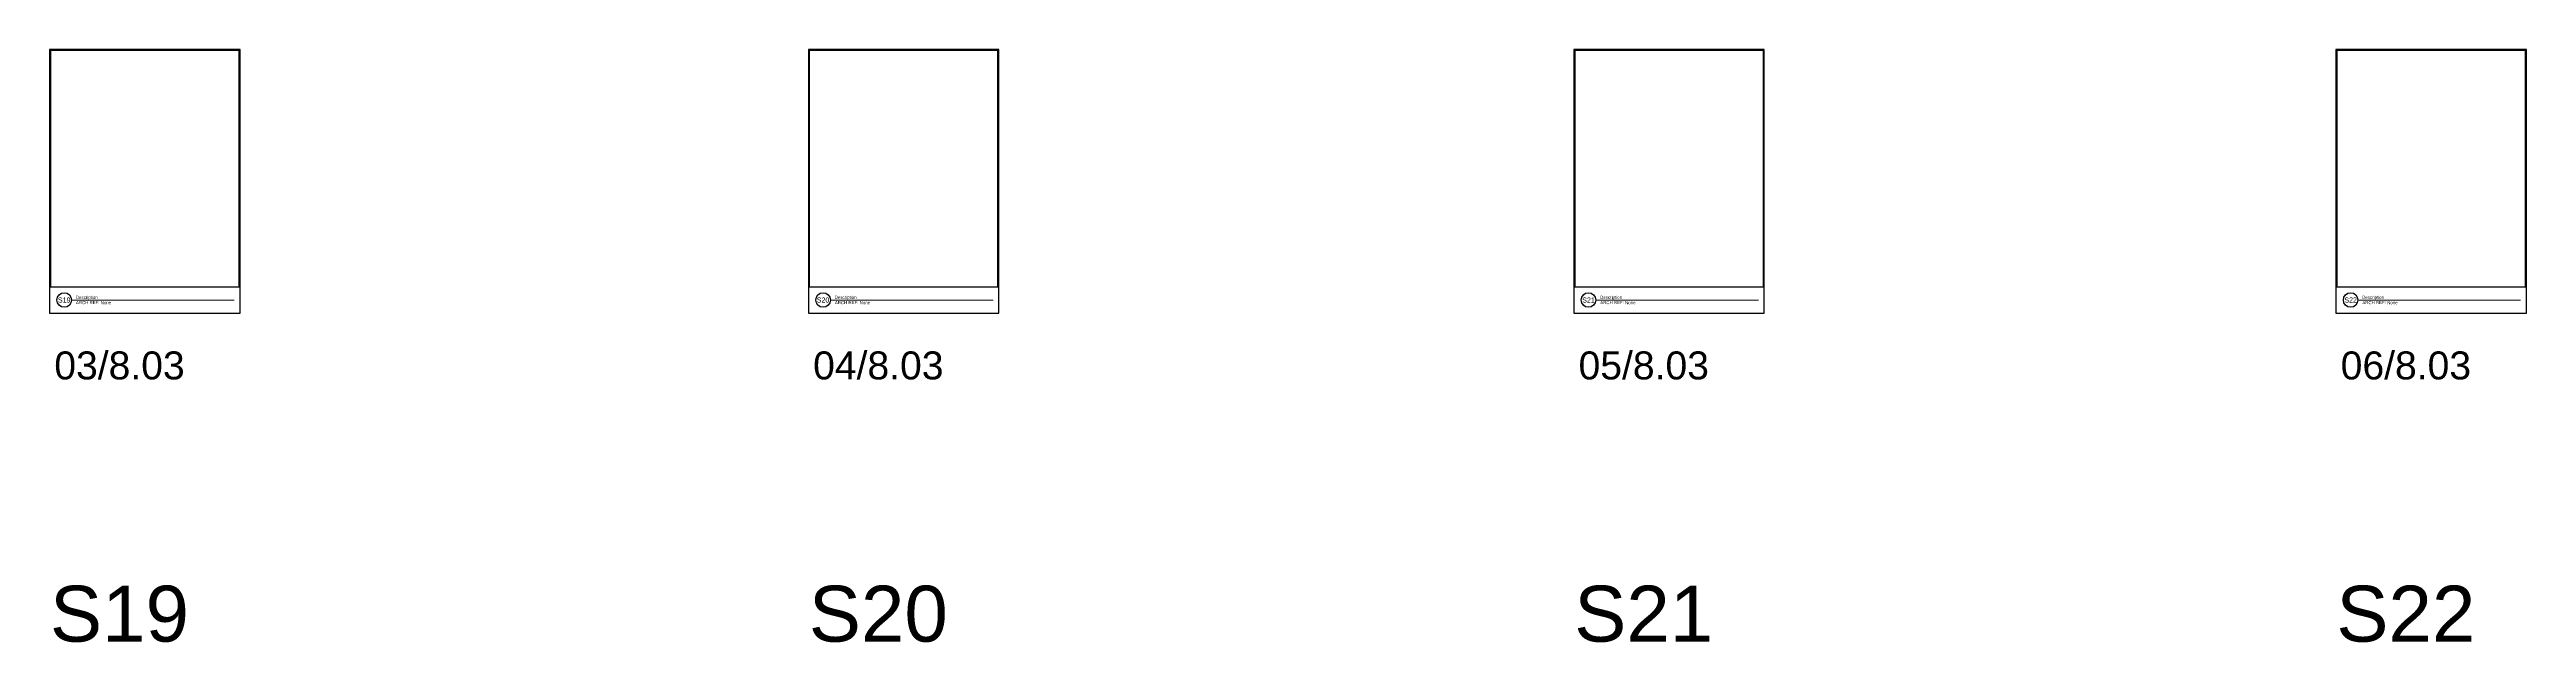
# Model space of a CAD drawing. Header units: inches. Extents: x -301 to 39679, y -468 to 370.
# Drawn here: x 2333.5 to 2758.4, y -416.2 to -314.5 of the extents above; entities that cross this region are included whole.
import ezdxf
from ezdxf.enums import TextEntityAlignment as Align

# ---------------------------------------------------------------- set-up
doc = ezdxf.new("R2010")
doc.units = ezdxf.units.IN
doc.header["$MEASUREMENT"] = 0
doc.layers.get('Defpoints').update_dxf_attribs({"color": 3})
doc.layers.add('NSE-Border', color=156, linetype='Continuous', plot=False)
doc.layers.add('NSE-Detail Border', color=7, linetype='Continuous')
doc.layers.add('NSE-Title', color=51, linetype='Continuous', lineweight=9)
doc.styles.add('004 - NSSM - Standard', font='arial.ttf', dxfattribs={"height": 0.4})
doc.styles.add('008 - NSSM - Standard', font='arial.ttf', dxfattribs={"height": 0.8})
doc.styles.add('048 - NSSM - Standard', font='arial.ttf', dxfattribs={"height": 4.8})
doc.styles.add('096 - NSSM - Standard', font='arial.ttf', dxfattribs={"height": 9.6})

# ---------------------------------------------------------------- blocks, each defined once
blk = doc.blocks.new('*U3')
blk.add_wipeout([(8.13, 1.13), (8.13, 0), (0, 0), (0, 11.31), (8.17, 11.31), (8.17, 0), (8.13, 0), (8.13, 11.27), (0.04, 11.27), (0.04, 1.13)])
at = {"layer": 'Defpoints', "ltscale": 0.0625}
blk.add_lwpolyline([(0.04, 1.13), (8.13, 1.13), (8.13, 11.27), (0.04, 11.27)], close=True, dxfattribs=at)
at = {"layer": 'Defpoints'}
blk.add_circle((0.63, 0.57), 0.312, dxfattribs=at)
at = {"layer": 'NSE-Border', "ltscale": 0.0625}
blk.add_lwpolyline([(0, 0), (8.17, 0), (8.17, 11.31), (0, 11.31)], close=True, dxfattribs=at)
at = {"layer": 'NSE-Title'}
blk.add_line((0.94, 0.57), (7.92, 0.57), dxfattribs=at)
at = {"layer": 'Defpoints', "style": '008 - NSSM - Standard'}
blk.add_attdef('DETAIL_NUMBER', text='', height=0.218, dxfattribs=at).set_placement((0.63, 0.57), align=Align.MIDDLE_CENTER)
at = {"layer": 'NSE-Title', "style": '004 - NSSM - Standard'}
blk.add_text('ARCH REF:', height=0.134, dxfattribs=at).set_placement((1.64, 0.46), align=Align.MIDDLE_CENTER)
for tag, p in [('DETAIL_DESCRIPTION', (1.13, 0.62)), ('ARCH_REF', (2.2, 0.39))]:
    blk.add_attdef(tag, p, '', height=0.134, dxfattribs=at)

msp = doc.modelspace()

# ---------------------------------------------------------------- block references
at = {"layer": 'NSE-Detail Border', "xscale": 4, "yscale": 4, "zscale": 4}
for p, values in [((2333.45718, -359.75), {'DETAIL_DESCRIPTION': 'Description', 'ARCH_REF': 'None', 'DETAIL_NUMBER': 'S19'}), ((2463.64282, -359.75), {'DETAIL_DESCRIPTION': 'Description', 'ARCH_REF': 'None', 'DETAIL_NUMBER': 'S20'}), ((2594.95798, -359.75), {'DETAIL_DESCRIPTION': 'Description', 'ARCH_REF': 'None', 'DETAIL_NUMBER': 'S21'}), ((2725.70838, -359.75), {'DETAIL_DESCRIPTION': 'Description', 'ARCH_REF': 'None', 'DETAIL_NUMBER': 'S22'})]:
    msp.add_blockref('*U3', p, dxfattribs=at).add_auto_attribs(values)

# ---------------------------------------------------------------- texts
at = {"layer": 'Defpoints'}
for s, width, gutter_width, heights, insert, char_height, attachment_point, style in [('03/8.03', 15.7513444, 2, [0], (2345.45718, -366.28629), 4.8, 2, '048 - NSSM - Standard'), ('04/8.03', 15.7513444, 2, [0], (2475.64282, -366.28629), 4.8, 2, '048 - NSSM - Standard'), ('05/8.03', 15.7513444, 2, [0], (2606.95798, -366.28629), 4.8, 2, '048 - NSSM - Standard'), ('06/8.03', 15.7513444, 2, [4.96371], (2737.70838, -366.28629), 4.8, 2, '048 - NSSM - Standard'), ('S19', 16.3938227, 0.5, [0], (2345.45718, -411.34192), 9.6, 5, '096 - NSSM - Standard'), ('S20', 16.3938227, 0.5, [0], (2475.64282, -411.34192), 9.6, 5, '096 - NSSM - Standard'), ('S21', 16.3938227, 0.5, [0], (2606.95798, -411.34192), 9.6, 5, '096 - NSSM - Standard'), ('S22', 16.3938227, 0.5, [0], (2737.70838, -411.34192), 9.6, 5, '096 - NSSM - Standard')]:
    msp.add_mtext_dynamic_manual_height_columns(s, width=width, gutter_width=gutter_width, heights=heights, dxfattribs=dict(at, insert=insert, char_height=char_height, attachment_point=attachment_point, style=style))

doc.saveas('drawing.dxf')
